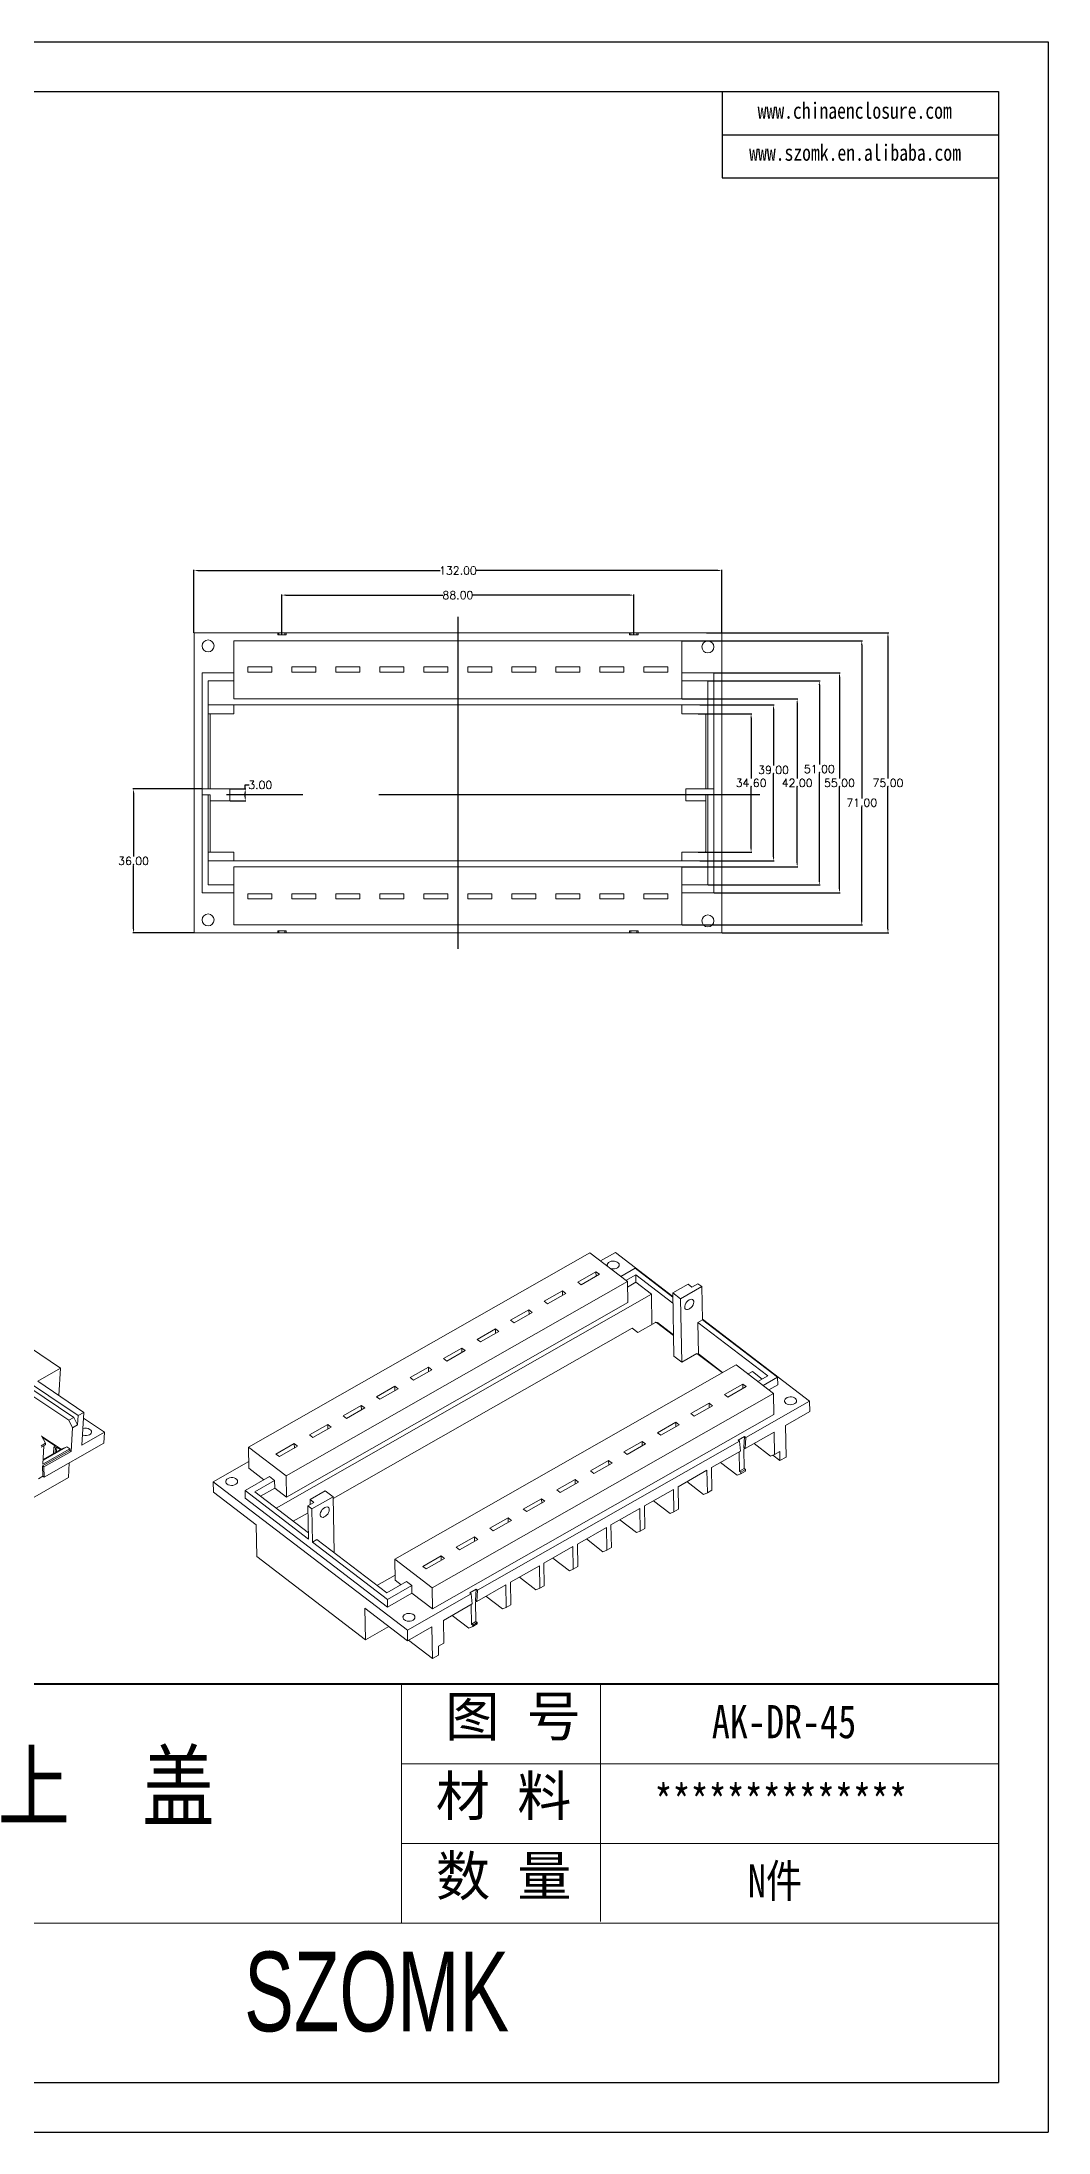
# Model space of a CAD drawing. Header units: inches. Extents: x 2858 to 4955, y 1126 to 1648.
# Drawn here: x 3345 to 3597, y 1126 to 1648 of the extents above; entities that cross this region are included whole.
import ezdxf

# ---------------------------------------------------------------- set-up
doc = ezdxf.new("R2010")
doc.units = ezdxf.units.IN
doc.header["$LTSCALE"] = 15
doc.linetypes.add('PHANTOM', pattern=[12.7, 6.35, -1.27, 1.27, -1.27, 1.27, -1.27])
doc.layers.add('文字', color=81, linetype='Continuous')
doc.layers.add('粗实线', color=7, linetype='Continuous', lineweight=30)
doc.layers.add('细实线', color=3, linetype='Continuous', lineweight=9)
doc.styles.get("Standard").update_dxf_attribs({"font": 'txt', "bigfont": 'gbcbig.shx'})
doc.styles.add('宋体', font='', dxfattribs={"width": 0.8, "height": 3.5})
doc.styles.add('长仿宋', font='', dxfattribs={"width": 0.7, "height": 4})
doc.styles.get('宋体').set_extended_font_data('SimSun')
doc.styles.get('长仿宋').set_extended_font_data('SimSun')
doc.dimstyles.new('2.5', dxfattribs={"dimtxt": 2, "dimasz": 1, "dimexe": 0.18, "dimexo": 0.0625, "dimgap": 0.09, "dimtad": 0, "dimtih": 1, "dimtoh": 1, "dimzin": 0, "dimdsep": 46, "dimtxsty": 'Standard', "dimcen": 1, "dimadec": 0, "dimazin": 2, "dimtfac": 1, "dimtofl": 0, "dimtmove": 0, "dimatfit": 3, "dimfxl": 1, "dimtolj": 1, "dimtzin": 0, "dimarcsym": 0})

# ---------------------------------------------------------------- blocks, each defined once
blk = doc.blocks.new('*D422')
at = {"color": 0, "lineweight": -2}
for p, q in [((3383.33, 1500.49), (3383.33, 1516.21)), ((3384.33, 1516.03), (3444.91, 1516.03)), ((3514.33, 1516.03), (3453.76, 1516.03)), ((3515.33, 1500.49), (3515.33, 1516.21))]:
    blk.add_line(p, q, dxfattribs=at)
at = {"color": 0}
for points in [[(3384.33, 1516.2), (3384.33, 1515.87), (3383.33, 1516.03)], [(3514.33, 1516.2), (3514.33, 1515.87), (3515.33, 1516.03)]]:
    blk.add_solid(points, dxfattribs=at)
at = {"layer": 'Defpoints', "color": 0}
for p in [(3515.33, 1516.03), (3383.33, 1500.43), (3515.33, 1500.43)]:
    blk.add_point(p, dxfattribs=at)
at = {"color": 0, "insert": (3449.33, 1516.03), "char_height": 2, "attachment_point": 5}
blk.add_mtext('\\A1;132.00', dxfattribs=at)
blk = doc.blocks.new('*D423')
at = {"color": 0, "lineweight": -2}
for p, q in [((3405.33, 1499.99), (3405.33, 1510.07)), ((3406.33, 1509.89), (3445.58, 1509.89)), ((3492.33, 1509.89), (3453.09, 1509.89)), ((3493.33, 1499.99), (3493.33, 1510.07))]:
    blk.add_line(p, q, dxfattribs=at)
at = {"color": 0}
for points in [[(3406.33, 1510.05), (3406.33, 1509.72), (3405.33, 1509.89)], [(3492.33, 1510.05), (3492.33, 1509.72), (3493.33, 1509.89)]]:
    blk.add_solid(points, dxfattribs=at)
at = {"layer": 'Defpoints', "color": 0}
for p in [(3405.33, 1509.89), (3405.33, 1499.93), (3493.33, 1499.93)]:
    blk.add_point(p, dxfattribs=at)
at = {"color": 0, "insert": (3449.33, 1509.89), "char_height": 2, "attachment_point": 5}
blk.add_mtext('\\A1;88.00', dxfattribs=at)
blk = doc.blocks.new('*D433')
at = {"color": 0, "lineweight": -2}
for p, q in [((3511.46, 1500.43), (3557.05, 1500.43)), ((3556.87, 1499.43), (3556.87, 1464.02)), ((3556.87, 1426.43), (3556.87, 1461.84)), ((3515.39, 1425.43), (3557.05, 1425.43))]:
    blk.add_line(p, q, dxfattribs=at)
at = {"color": 0}
for points in [[(3556.7, 1499.43), (3557.03, 1499.43), (3556.87, 1500.43)], [(3556.7, 1426.43), (3557.03, 1426.43), (3556.87, 1425.43)]]:
    blk.add_solid(points, dxfattribs=at)
at = {"layer": 'Defpoints', "color": 0}
for p in [(3511.39, 1500.43), (3556.87, 1500.43), (3515.33, 1425.43)]:
    blk.add_point(p, dxfattribs=at)
at = {"color": 0, "insert": (3556.87, 1462.93), "char_height": 2, "attachment_point": 5}
blk.add_mtext('\\A1;75.00', dxfattribs=at)
blk = doc.blocks.new('*D434')
at = {"color": 0, "lineweight": -2}
for p, q in [((3509.4, 1480.23), (3522.82, 1480.23)), ((3522.64, 1479.23), (3522.64, 1464.02)), ((3522.64, 1446.63), (3522.64, 1461.84)), ((3509.4, 1445.63), (3522.82, 1445.63))]:
    blk.add_line(p, q, dxfattribs=at)
at = {"color": 0}
for points in [[(3522.47, 1479.23), (3522.8, 1479.23), (3522.64, 1480.23)], [(3522.47, 1446.63), (3522.8, 1446.63), (3522.64, 1445.63)]]:
    blk.add_solid(points, dxfattribs=at)
at = {"layer": 'Defpoints', "color": 0}
for p in [(3509.34, 1480.23), (3509.34, 1445.63), (3522.64, 1445.63)]:
    blk.add_point(p, dxfattribs=at)
at = {"color": 0, "insert": (3522.64, 1462.93), "char_height": 2, "attachment_point": 5}
blk.add_mtext('\\A1;34.60', dxfattribs=at)
blk = doc.blocks.new('*D435')
at = {"color": 0, "lineweight": -2}
for p, q in [((3509.8, 1482.43), (3528.44, 1482.43)), ((3528.26, 1481.43), (3528.26, 1467.27)), ((3528.26, 1444.43), (3528.26, 1465.09)), ((3509.8, 1443.43), (3528.44, 1443.43))]:
    blk.add_line(p, q, dxfattribs=at)
at = {"color": 0}
for points in [[(3528.1, 1481.43), (3528.43, 1481.43), (3528.26, 1482.43)], [(3528.1, 1444.43), (3528.43, 1444.43), (3528.26, 1443.43)]]:
    blk.add_solid(points, dxfattribs=at)
at = {"layer": 'Defpoints', "color": 0}
for p in [(3509.74, 1482.43), (3528.26, 1482.43), (3509.74, 1443.43)]:
    blk.add_point(p, dxfattribs=at)
at = {"color": 0, "insert": (3528.26, 1466.18), "char_height": 2, "attachment_point": 5}
blk.add_mtext('\\A1;39.00', dxfattribs=at)
blk = doc.blocks.new('*D436')
at = {"color": 0, "lineweight": -2}
for p, q in [((3505.39, 1483.93), (3534.34, 1483.93)), ((3534.16, 1482.93), (3534.16, 1464.02)), ((3534.16, 1442.93), (3534.16, 1461.84)), ((3505.39, 1441.93), (3534.34, 1441.93))]:
    blk.add_line(p, q, dxfattribs=at)
at = {"color": 0}
for points in [[(3534, 1482.93), (3534.33, 1482.93), (3534.16, 1483.93)], [(3534, 1442.93), (3534.33, 1442.93), (3534.16, 1441.93)]]:
    blk.add_solid(points, dxfattribs=at)
at = {"layer": 'Defpoints', "color": 0}
for p in [(3505.33, 1483.93), (3534.16, 1483.93), (3505.33, 1441.93)]:
    blk.add_point(p, dxfattribs=at)
at = {"color": 0, "insert": (3534.16, 1462.93), "char_height": 2, "attachment_point": 5}
blk.add_mtext('\\A1;42.00', dxfattribs=at)
blk = doc.blocks.new('*D437')
at = {"color": 0, "lineweight": -2}
for p, q in [((3511.89, 1488.43), (3539.89, 1488.43)), ((3539.71, 1487.43), (3539.71, 1467.51)), ((3539.71, 1438.43), (3539.71, 1465.33)), ((3511.89, 1437.43), (3539.89, 1437.43))]:
    blk.add_line(p, q, dxfattribs=at)
at = {"color": 0}
for points in [[(3539.54, 1487.43), (3539.87, 1487.43), (3539.71, 1488.43)], [(3539.54, 1438.43), (3539.87, 1438.43), (3539.71, 1437.43)]]:
    blk.add_solid(points, dxfattribs=at)
at = {"layer": 'Defpoints', "color": 0}
for p in [(3511.83, 1488.43), (3539.71, 1488.43), (3511.83, 1437.43)]:
    blk.add_point(p, dxfattribs=at)
at = {"color": 0, "insert": (3539.71, 1466.42), "char_height": 2, "attachment_point": 5}
blk.add_mtext('\\A1;51.00', dxfattribs=at)
blk = doc.blocks.new('*D438')
at = {"color": 0, "lineweight": -2}
for p, q in [((3513.39, 1490.43), (3544.92, 1490.43)), ((3544.74, 1489.43), (3544.74, 1464.02)), ((3544.74, 1436.43), (3544.74, 1461.84)), ((3513.39, 1435.43), (3544.92, 1435.43))]:
    blk.add_line(p, q, dxfattribs=at)
at = {"color": 0}
for points in [[(3544.58, 1489.43), (3544.91, 1489.43), (3544.74, 1490.43)], [(3544.58, 1436.43), (3544.91, 1436.43), (3544.74, 1435.43)]]:
    blk.add_solid(points, dxfattribs=at)
at = {"layer": 'Defpoints', "color": 0}
for p in [(3513.33, 1490.43), (3544.74, 1490.43), (3513.33, 1435.43)]:
    blk.add_point(p, dxfattribs=at)
at = {"color": 0, "insert": (3544.74, 1462.93), "char_height": 2, "attachment_point": 5}
blk.add_mtext('\\A1;55.00', dxfattribs=at)
blk = doc.blocks.new('*D439')
at = {"color": 0, "lineweight": -2}
for p, q in [((3505.39, 1498.43), (3550.49, 1498.43)), ((3550.31, 1497.43), (3550.31, 1459.09)), ((3550.31, 1428.43), (3550.31, 1456.91)), ((3505.39, 1427.43), (3550.49, 1427.43))]:
    blk.add_line(p, q, dxfattribs=at)
at = {"color": 0}
for points in [[(3550.14, 1497.43), (3550.48, 1497.43), (3550.31, 1498.43)], [(3550.14, 1428.43), (3550.48, 1428.43), (3550.31, 1427.43)]]:
    blk.add_solid(points, dxfattribs=at)
at = {"layer": 'Defpoints', "color": 0}
for p in [(3505.33, 1498.43), (3550.31, 1498.43), (3505.33, 1427.43)]:
    blk.add_point(p, dxfattribs=at)
at = {"color": 0, "insert": (3550.31, 1458), "char_height": 2, "attachment_point": 5}
blk.add_mtext('\\A1;71.00', dxfattribs=at)
blk = doc.blocks.new('*D440')
at = {"color": 0, "lineweight": -2}
for p, q in [((3385.27, 1461.43), (3368.03, 1461.43)), ((3368.21, 1460.43), (3368.21, 1444.52)), ((3368.21, 1426.43), (3368.21, 1442.34)), ((3383.27, 1425.43), (3368.03, 1425.43))]:
    blk.add_line(p, q, dxfattribs=at)
at = {"color": 0}
for points in [[(3368.05, 1460.43), (3368.38, 1460.43), (3368.21, 1461.43)], [(3368.05, 1426.43), (3368.38, 1426.43), (3368.21, 1425.43)]]:
    blk.add_solid(points, dxfattribs=at)
at = {"layer": 'Defpoints', "color": 0}
for p in [(3368.21, 1461.43), (3385.33, 1461.43), (3383.33, 1425.43)]:
    blk.add_point(p, dxfattribs=at)
at = {"color": 0, "insert": (3368.21, 1443.43), "char_height": 2, "attachment_point": 5}
blk.add_mtext('\\A1;36.00', dxfattribs=at)
blk = doc.blocks.new('*D441')
at = {"color": 0, "lineweight": -2}
for p, q in [((3392.39, 1461.43), (3396.32, 1461.43)), ((3392.39, 1458.43), (3396.32, 1458.43)), ((3396.14, 1461.43), (3396.14, 1462.43)), ((3396.14, 1462.43), (3397.14, 1462.43)), ((3396.14, 1459.43), (3396.14, 1460.43))]:
    blk.add_line(p, q, dxfattribs=at)
at = {"color": 0}
for points in [[(3395.98, 1460.43), (3396.31, 1460.43), (3396.14, 1461.43)], [(3395.98, 1459.43), (3396.31, 1459.43), (3396.14, 1458.43)]]:
    blk.add_solid(points, dxfattribs=at)
at = {"layer": 'Defpoints', "color": 0}
for p in [(3392.33, 1461.43), (3392.33, 1458.43), (3396.14, 1461.43)]:
    blk.add_point(p, dxfattribs=at)
at = {"color": 0, "insert": (3399.9, 1462.43), "char_height": 2, "attachment_point": 5}
blk.add_mtext('\\A1;3.00', dxfattribs=at)

msp = doc.modelspace()

# ---------------------------------------------------------------- linework, layer by layer
for p, q in [((2857.91, 1648.204), (3596.941, 1648.204)), ((3596.941, 1648.204), (3596.941, 1125.657)), ((2877.033, 1635.762), (3584.499, 1635.762)), ((3515.379, 1635.762), (3515.379, 1614.162)), ((3584.499, 1635.762), (3584.499, 1138.098)), ((3515.379, 1624.962), (3584.499, 1624.962)), ((3515.379, 1614.162), (3584.499, 1614.162)), ((2877.033, 1138.098), (3584.499, 1138.098)), ((2857.91, 1125.657), (3596.941, 1125.657))]:
    msp.add_line(p, q)
at = {"color": 7, "linetype": 'Continuous', "lineweight": 15}
for p, q in [((3383.332, 1425.43), (3383.332, 1500.43)), ((3383.332, 1500.43), (3404.276, 1500.43)), ((3404.276, 1499.93), (3404.276, 1500.43)), ((3404.276, 1500.43), (3404.582, 1500.43)), ((3406.388, 1499.93), (3404.276, 1499.93)), ((3404.582, 1499.93), (3404.582, 1500.43)), ((3404.582, 1500.43), (3406.082, 1500.43)), ((3406.082, 1500.43), (3406.082, 1499.93)), ((3406.082, 1500.43), (3406.388, 1500.43)), ((3406.388, 1499.93), (3406.388, 1500.43)), ((3406.388, 1500.43), (3492.276, 1500.43)), ((3492.276, 1499.93), (3492.276, 1500.43)), ((3492.582, 1500.43), (3492.276, 1500.43)), ((3492.276, 1499.93), (3494.388, 1499.93)), ((3492.582, 1499.93), (3492.582, 1500.43)), ((3494.082, 1500.43), (3492.582, 1500.43)), ((3494.388, 1500.43), (3494.082, 1500.43)), ((3494.082, 1500.43), (3494.082, 1499.93)), ((3494.388, 1499.93), (3494.388, 1500.43)), ((3494.388, 1500.43), (3515.332, 1500.43)), ((3515.332, 1500.43), (3515.332, 1425.43)), ((3505.332, 1498.43), (3393.332, 1498.43)), ((3393.332, 1498.43), (3393.332, 1483.93)), ((3505.332, 1483.93), (3505.332, 1498.43)), ((3385.332, 1490.43), (3393.332, 1490.43)), ((3385.332, 1461.43), (3385.332, 1490.43)), ((3396.832, 1491.93), (3402.832, 1491.93)), ((3396.832, 1490.63), (3396.832, 1491.93)), ((3402.832, 1490.63), (3396.832, 1490.63)), ((3402.832, 1491.93), (3402.832, 1490.63)), ((3407.832, 1491.93), (3413.832, 1491.93)), ((3407.832, 1490.63), (3407.832, 1491.93)), ((3413.832, 1490.63), (3407.832, 1490.63)), ((3413.832, 1491.93), (3413.832, 1490.63)), ((3418.832, 1491.93), (3424.832, 1491.93)), ((3418.832, 1490.63), (3418.832, 1491.93)), ((3424.832, 1490.63), (3418.832, 1490.63)), ((3424.832, 1491.93), (3424.832, 1490.63)), ((3429.832, 1491.93), (3435.832, 1491.93)), ((3429.832, 1490.63), (3429.832, 1491.93)), ((3435.832, 1490.63), (3429.832, 1490.63)), ((3435.832, 1491.93), (3435.832, 1490.63)), ((3440.832, 1491.93), (3446.832, 1491.93)), ((3440.832, 1490.63), (3440.832, 1491.93)), ((3446.832, 1490.63), (3440.832, 1490.63)), ((3446.832, 1491.93), (3446.832, 1490.63)), ((3451.832, 1491.93), (3457.832, 1491.93)), ((3451.832, 1490.63), (3451.832, 1491.93)), ((3457.832, 1490.63), (3451.832, 1490.63)), ((3457.832, 1491.93), (3457.832, 1490.63)), ((3462.832, 1491.93), (3468.832, 1491.93)), ((3462.832, 1490.63), (3462.832, 1491.93)), ((3468.832, 1490.63), (3462.832, 1490.63)), ((3468.832, 1491.93), (3468.832, 1490.63)), ((3473.832, 1491.93), (3479.832, 1491.93)), ((3473.832, 1490.63), (3473.832, 1491.93)), ((3479.832, 1490.63), (3473.832, 1490.63)), ((3479.832, 1491.93), (3479.832, 1490.63)), ((3484.832, 1491.93), (3490.832, 1491.93)), ((3484.832, 1490.63), (3484.832, 1491.93)), ((3490.832, 1490.63), (3484.832, 1490.63)), ((3490.832, 1491.93), (3490.832, 1490.63)), ((3495.832, 1491.93), (3501.832, 1491.93)), ((3495.832, 1490.63), (3495.832, 1491.93)), ((3501.832, 1490.63), (3495.832, 1490.63)), ((3501.832, 1491.93), (3501.832, 1490.63)), ((3513.332, 1490.43), (3505.332, 1490.43)), ((3513.332, 1461.43), (3513.332, 1490.43)), ((3393.332, 1488.43), (3386.832, 1488.43)), ((3386.832, 1488.43), (3386.832, 1461.43)), ((3505.332, 1488.43), (3511.832, 1488.43)), ((3511.832, 1488.43), (3511.832, 1461.43)), ((3511.832, 1482.43), (3386.832, 1482.43)), ((3387.532, 1480.23), (3386.832, 1480.23)), ((3387.332, 1461.43), (3387.332, 1480.03)), ((3393.332, 1480.23), (3387.532, 1480.23)), ((3393.332, 1483.93), (3505.332, 1483.93)), ((3393.332, 1482.43), (3393.332, 1480.23)), ((3505.332, 1482.43), (3505.332, 1480.23)), ((3505.332, 1480.23), (3511.132, 1480.23)), ((3511.132, 1480.23), (3511.832, 1480.23)), ((3511.332, 1461.43), (3511.332, 1480.03)), ((3385.332, 1461.43), (3385.332, 1459.93)), ((3392.332, 1461.43), (3385.332, 1461.43)), ((3385.332, 1459.93), (3387.332, 1459.93)), ((3385.332, 1435.43), (3385.332, 1459.93)), ((3386.832, 1459.93), (3386.832, 1437.43)), ((3387.332, 1459.93), (3387.332, 1458.43)), ((3387.332, 1458.43), (3392.332, 1458.43)), ((3387.332, 1445.83), (3387.332, 1458.43)), ((3392.332, 1458.43), (3392.332, 1461.43)), ((3506.332, 1461.43), (3513.332, 1461.43)), ((3506.332, 1458.43), (3506.332, 1461.43)), ((3511.332, 1458.43), (3506.332, 1458.43)), ((3511.332, 1459.93), (3511.332, 1458.43)), ((3513.332, 1459.93), (3511.332, 1459.93)), ((3511.332, 1445.83), (3511.332, 1458.43)), ((3511.832, 1459.93), (3511.832, 1437.43)), ((3513.332, 1461.43), (3513.332, 1459.93)), ((3513.332, 1435.43), (3513.332, 1459.93)), ((3386.832, 1445.63), (3387.532, 1445.63)), ((3386.832, 1443.43), (3511.832, 1443.43)), ((3393.332, 1445.63), (3387.532, 1445.63)), ((3393.332, 1443.43), (3393.332, 1445.63)), ((3505.332, 1445.63), (3511.132, 1445.63)), ((3505.332, 1443.43), (3505.332, 1445.63)), ((3511.832, 1445.63), (3511.132, 1445.63)), ((3386.832, 1437.43), (3393.332, 1437.43)), ((3393.332, 1441.93), (3505.332, 1441.93)), ((3393.332, 1427.43), (3393.332, 1441.93)), ((3505.332, 1441.93), (3505.332, 1427.43)), ((3511.832, 1437.43), (3505.332, 1437.43)), ((3393.332, 1435.43), (3385.332, 1435.43)), ((3402.832, 1435.23), (3396.832, 1435.23)), ((3396.832, 1435.23), (3396.832, 1433.93)), ((3396.832, 1433.93), (3402.832, 1433.93)), ((3402.832, 1433.93), (3402.832, 1435.23)), ((3413.832, 1435.23), (3407.832, 1435.23)), ((3407.832, 1435.23), (3407.832, 1433.93)), ((3407.832, 1433.93), (3413.832, 1433.93)), ((3413.832, 1433.93), (3413.832, 1435.23)), ((3424.832, 1435.23), (3418.832, 1435.23)), ((3418.832, 1435.23), (3418.832, 1433.93)), ((3418.832, 1433.93), (3424.832, 1433.93)), ((3424.832, 1433.93), (3424.832, 1435.23)), ((3435.832, 1435.23), (3429.832, 1435.23)), ((3429.832, 1435.23), (3429.832, 1433.93)), ((3429.832, 1433.93), (3435.832, 1433.93)), ((3435.832, 1433.93), (3435.832, 1435.23)), ((3446.832, 1435.23), (3440.832, 1435.23)), ((3440.832, 1435.23), (3440.832, 1433.93)), ((3440.832, 1433.93), (3446.832, 1433.93)), ((3446.832, 1433.93), (3446.832, 1435.23)), ((3457.832, 1435.23), (3451.832, 1435.23)), ((3451.832, 1435.23), (3451.832, 1433.93)), ((3451.832, 1433.93), (3457.832, 1433.93)), ((3457.832, 1433.93), (3457.832, 1435.23)), ((3468.832, 1435.23), (3462.832, 1435.23)), ((3462.832, 1435.23), (3462.832, 1433.93)), ((3462.832, 1433.93), (3468.832, 1433.93)), ((3468.832, 1433.93), (3468.832, 1435.23)), ((3479.832, 1435.23), (3473.832, 1435.23)), ((3473.832, 1435.23), (3473.832, 1433.93)), ((3473.832, 1433.93), (3479.832, 1433.93)), ((3479.832, 1433.93), (3479.832, 1435.23)), ((3490.832, 1435.23), (3484.832, 1435.23)), ((3484.832, 1435.23), (3484.832, 1433.93)), ((3484.832, 1433.93), (3490.832, 1433.93)), ((3490.832, 1433.93), (3490.832, 1435.23)), ((3501.832, 1435.23), (3495.832, 1435.23)), ((3495.832, 1435.23), (3495.832, 1433.93)), ((3495.832, 1433.93), (3501.832, 1433.93)), ((3501.832, 1433.93), (3501.832, 1435.23)), ((3505.332, 1435.43), (3513.332, 1435.43)), ((3505.332, 1427.43), (3393.332, 1427.43)), ((3404.276, 1425.43), (3383.332, 1425.43)), ((3406.388, 1425.93), (3404.276, 1425.93)), ((3404.276, 1425.93), (3404.276, 1425.43)), ((3404.582, 1425.43), (3404.276, 1425.43)), ((3404.582, 1425.93), (3404.582, 1425.43)), ((3406.082, 1425.43), (3404.582, 1425.43)), ((3406.082, 1425.43), (3406.082, 1425.93)), ((3406.388, 1425.43), (3406.082, 1425.43)), ((3406.388, 1425.93), (3406.388, 1425.43)), ((3492.276, 1425.43), (3406.388, 1425.43)), ((3492.276, 1425.93), (3494.388, 1425.93)), ((3492.276, 1425.93), (3492.276, 1425.43)), ((3492.276, 1425.43), (3492.582, 1425.43)), ((3492.582, 1425.93), (3492.582, 1425.43)), ((3492.582, 1425.43), (3494.082, 1425.43)), ((3494.082, 1425.43), (3494.082, 1425.93)), ((3494.082, 1425.43), (3494.388, 1425.43)), ((3494.388, 1425.93), (3494.388, 1425.43)), ((3515.332, 1425.43), (3494.388, 1425.43)), ((3396.957, 1296.888), (3482.317, 1345.502)), ((3482.317, 1345.502), (3491.703, 1338.318)), ((3485.008, 1343.442), (3488.739, 1345.567)), ((3488.739, 1345.567), (3503.073, 1334.595)), ((3491.703, 1338.318), (3406.342, 1289.704)), ((3483.857, 1340.763), (3479.284, 1338.158)), ((3479.284, 1338.158), (3480.126, 1337.514)), ((3480.126, 1337.514), (3484.699, 1340.119)), ((3484.699, 1340.119), (3483.857, 1340.763)), ((3483.857, 1340.763), (3483.877, 1339.651)), ((3490.058, 1339.578), (3493.653, 1341.625)), ((3493.805, 1339.983), (3491.352, 1338.587)), ((3491.703, 1338.318), (3491.797, 1333.052)), ((3493.838, 1338.102), (3491.728, 1336.901)), ((3493.653, 1341.625), (3503.076, 1334.413)), ((3503.104, 1332.866), (3493.805, 1339.983)), ((3493.805, 1339.983), (3493.838, 1338.102)), ((3497.722, 1335.13), (3493.838, 1338.102)), ((3509.363, 1337.764), (3507.839, 1336.896)), ((3510.334, 1337.021), (3509.363, 1337.764)), ((3349.964, 1316.614), (3320.598, 1336.373)), ((3497.722, 1335.13), (3403.843, 1281.664)), ((3491.797, 1333.052), (3406.437, 1284.437)), ((3475.473, 1335.988), (3470.901, 1333.384)), ((3470.901, 1333.384), (3471.742, 1332.74)), ((3471.742, 1332.74), (3476.315, 1335.344)), ((3476.315, 1335.344), (3475.473, 1335.988)), ((3475.473, 1335.988), (3475.493, 1334.876)), ((3497.857, 1327.605), (3497.722, 1335.13)), ((3506.868, 1337.639), (3503.057, 1335.469)), ((3503.057, 1335.469), (3503.34, 1319.668)), ((3503.057, 1335.469), (3504.999, 1333.982)), ((3504.999, 1333.982), (3510.334, 1337.021)), ((3504.999, 1333.982), (3505.282, 1318.181)), ((3507.839, 1336.896), (3506.868, 1337.639)), ((3510.334, 1337.021), (3510.482, 1328.744)), ((3467.09, 1331.213), (3462.517, 1328.609)), ((3462.517, 1328.609), (3463.358, 1327.965)), ((3463.358, 1327.965), (3467.931, 1330.569)), ((3467.931, 1330.569), (3467.09, 1331.213)), ((3467.09, 1331.213), (3467.11, 1330.102)), ((3494.293, 1325.575), (3498.713, 1328.093)), ((3498.995, 1328.081), (3503.248, 1324.826)), ((3499.254, 1328.02), (3499.151, 1327.962)), ((3503.245, 1324.965), (3499.254, 1328.02)), ((3510.482, 1328.744), (3509.339, 1328.093)), ((3526.815, 1314.716), (3509.339, 1328.093)), ((3509.339, 1328.093), (3509.48, 1320.193)), ((3510.479, 1328.926), (3537.283, 1308.409)), ((3510.482, 1328.744), (3529.253, 1314.376)), ((3492.869, 1326.665), (3418.122, 1284.095)), ((3458.706, 1326.439), (3454.133, 1323.834)), ((3454.133, 1323.834), (3454.975, 1323.19)), ((3454.975, 1323.19), (3459.548, 1325.795)), ((3459.548, 1325.795), (3458.706, 1326.439)), ((3458.706, 1326.439), (3458.726, 1325.327)), ((3492.869, 1326.665), (3494.293, 1325.575)), ((3518.888, 1317.51), (3433.527, 1268.895)), ((3441.939, 1316.89), (3437.366, 1314.285)), ((3442.78, 1316.245), (3441.939, 1316.89)), ((3441.939, 1316.89), (3441.959, 1315.778)), ((3450.323, 1321.664), (3445.75, 1319.06)), ((3445.75, 1319.06), (3446.591, 1318.416)), ((3446.591, 1318.416), (3451.164, 1321.02)), ((3451.164, 1321.02), (3450.323, 1321.664)), ((3450.323, 1321.664), (3450.343, 1320.552)), ((3505.282, 1318.181), (3503.34, 1319.668)), ((3509.093, 1320.352), (3505.282, 1318.181)), ((3509.093, 1320.352), (3515.4, 1315.524)), ((3509.377, 1320.134), (3509.48, 1320.193)), ((3515.503, 1315.582), (3509.48, 1320.193)), ((3528.273, 1310.326), (3518.888, 1317.51)), ((3339.686, 1314.67), (3354.37, 1304.79)), ((3342.017, 1311.876), (3353.246, 1304.321)), ((3349.964, 1316.614), (3344.259, 1313.365)), ((3344.259, 1313.365), (3355.796, 1305.603)), ((3349.529, 1309.819), (3349.964, 1316.614)), ((3433.555, 1312.115), (3428.983, 1309.511)), ((3434.397, 1311.471), (3433.555, 1312.115)), ((3433.555, 1312.115), (3433.575, 1311.003)), ((3437.366, 1314.285), (3438.208, 1313.641)), ((3438.208, 1313.641), (3442.78, 1316.245)), ((3515.984, 1310.067), (3520.557, 1312.671)), ((3521.398, 1312.027), (3516.826, 1309.423)), ((3520.557, 1312.671), (3521.398, 1312.027)), ((3520.557, 1312.671), (3520.577, 1311.559)), ((3521.903, 1315.202), (3522.965, 1315.808)), ((3525.425, 1313.925), (3522.965, 1315.808)), ((3524.363, 1313.319), (3526.815, 1314.716)), ((3529.253, 1314.376), (3525.657, 1312.329)), ((3529.287, 1312.495), (3527.081, 1311.239)), ((3529.253, 1314.376), (3529.287, 1312.495)), ((3341.551, 1310.639), (3351.998, 1303.61)), ((3425.172, 1307.34), (3420.599, 1304.736)), ((3421.44, 1304.092), (3426.013, 1306.696)), ((3426.013, 1306.696), (3425.172, 1307.34)), ((3425.172, 1307.34), (3425.192, 1306.228)), ((3428.983, 1309.511), (3429.824, 1308.866)), ((3429.824, 1308.866), (3434.397, 1311.471)), ((3442.913, 1261.712), (3528.273, 1310.326)), ((3507.601, 1305.292), (3512.173, 1307.897)), ((3513.015, 1307.253), (3508.442, 1304.648)), ((3512.173, 1307.897), (3513.015, 1307.253)), ((3512.173, 1307.897), (3512.193, 1306.785)), ((3516.826, 1309.423), (3515.984, 1310.067)), ((3537.283, 1308.409), (3521.321, 1299.318)), ((3528.273, 1310.326), (3528.367, 1305.059)), ((3537.331, 1305.776), (3537.283, 1308.409)), ((3351.998, 1303.61), (3353.246, 1304.321)), ((3352.971, 1301.729), (3351.998, 1303.61)), ((3352.595, 1295.854), (3352.971, 1301.729)), ((3354.219, 1302.44), (3352.971, 1301.729)), ((3353.246, 1304.321), (3354.219, 1302.44)), ((3354.219, 1302.44), (3354.37, 1304.79)), ((3354.37, 1304.79), (3355.796, 1305.603)), ((3355.269, 1297.377), (3355.796, 1305.603)), ((3360.975, 1300.626), (3355.704, 1304.172)), ((3416.788, 1302.566), (3412.215, 1299.961)), ((3413.057, 1299.317), (3417.63, 1301.921)), ((3417.63, 1301.921), (3416.788, 1302.566)), ((3416.788, 1302.566), (3416.808, 1301.454)), ((3420.599, 1304.736), (3421.44, 1304.092)), ((3443.007, 1256.445), (3528.367, 1305.059)), ((3499.217, 1300.518), (3503.79, 1303.122)), ((3504.631, 1302.478), (3500.058, 1299.874)), ((3503.79, 1303.122), (3504.631, 1302.478)), ((3503.79, 1303.122), (3503.81, 1302.01)), ((3508.442, 1304.648), (3507.601, 1305.292)), ((3531.233, 1302.303), (3537.331, 1305.776)), ((3531.233, 1302.303), (3531.375, 1294.403)), ((3345.101, 1296.87), (3346.171, 1297.479)), ((3346.196, 1297.871), (3345.126, 1297.262)), ((3345.223, 1299.752), (3346.196, 1297.871)), ((3350.076, 1296.372), (3345.314, 1299.576)), ((3348.674, 1297.138), (3345.454, 1299.304)), ((3352.245, 1296.089), (3345.47, 1292.231)), ((3345.495, 1292.623), (3345.793, 1297.264)), ((3345.495, 1292.623), (3352.27, 1296.481)), ((3351.529, 1296.979), (3345.557, 1293.578)), ((3345.571, 1293.807), (3349.933, 1296.291)), ((3345.863, 1289.378), (3360.799, 1297.884)), ((3346.171, 1297.479), (3346.196, 1297.871)), ((3348.318, 1296.935), (3348.214, 1295.312)), ((3348.674, 1297.138), (3348.318, 1296.935)), ((3348.318, 1296.935), (3348.667, 1296.7)), ((3348.667, 1296.7), (3348.592, 1295.528)), ((3348.667, 1296.7), (3349.024, 1296.903)), ((3349.024, 1296.903), (3348.949, 1295.731)), ((3349.933, 1296.291), (3349.024, 1296.903)), ((3350.076, 1296.372), (3349.933, 1296.291)), ((3351.529, 1296.979), (3350.076, 1296.372)), ((3351.529, 1296.979), (3352.27, 1296.481)), ((3352.245, 1296.089), (3352.27, 1296.481)), ((3352.595, 1295.854), (3352.245, 1296.089)), ((3355.269, 1297.377), (3360.975, 1300.626)), ((3360.975, 1300.626), (3360.799, 1297.884)), ((3406.342, 1289.704), (3396.957, 1296.888)), ((3396.957, 1296.888), (3397.051, 1291.621)), ((3408.405, 1297.791), (3403.832, 1295.187)), ((3404.673, 1294.542), (3409.246, 1297.147)), ((3409.246, 1297.147), (3408.405, 1297.791)), ((3408.405, 1297.791), (3408.425, 1296.679)), ((3412.215, 1299.961), (3413.057, 1299.317)), ((3519.711, 1298.401), (3454.252, 1261.121)), ((3490.833, 1295.743), (3495.406, 1298.347)), ((3496.248, 1297.703), (3491.675, 1295.099)), ((3495.406, 1298.347), (3496.248, 1297.703)), ((3495.406, 1298.347), (3495.426, 1297.235)), ((3500.058, 1299.874), (3499.217, 1300.518)), ((3519.388, 1298.649), (3520.998, 1299.566)), ((3519.388, 1298.649), (3519.711, 1298.401)), ((3519.992, 1295.901), (3519.711, 1298.401)), ((3520.998, 1299.566), (3520.811, 1296.799)), ((3520.811, 1296.799), (3521.135, 1296.552)), ((3520.818, 1296.423), (3521.096, 1296.582)), ((3520.818, 1296.423), (3520.906, 1291.533)), ((3520.998, 1299.566), (3521.321, 1299.318)), ((3521.135, 1296.552), (3528.375, 1300.675)), ((3521.321, 1299.318), (3521.135, 1296.552)), ((3523.372, 1297.826), (3527.526, 1294.647)), ((3528.375, 1300.675), (3528.476, 1295.032)), ((3345.513, 1289.613), (3345.47, 1292.231)), ((3345.47, 1292.231), (3345.82, 1291.996)), ((3345.82, 1291.996), (3352.595, 1295.854)), ((3345.82, 1291.996), (3345.863, 1289.378)), ((3351.918, 1289.28), (3352.154, 1292.961)), ((3388.135, 1288.271), (3397.021, 1293.331)), ((3400.806, 1288.747), (3397.051, 1291.621)), ((3403.832, 1295.187), (3404.673, 1294.542)), ((3482.45, 1290.968), (3487.023, 1293.573)), ((3483.291, 1290.324), (3482.45, 1290.968)), ((3487.864, 1292.929), (3483.291, 1290.324)), ((3487.023, 1293.573), (3487.864, 1292.929)), ((3487.023, 1293.573), (3487.042, 1292.461)), ((3491.675, 1295.099), (3490.833, 1295.743)), ((3504.368, 1287.002), (3511.608, 1291.126)), ((3511.608, 1291.126), (3511.709, 1285.483)), ((3512.751, 1291.777), (3519.992, 1295.901)), ((3512.751, 1291.777), (3512.852, 1286.134)), ((3514.989, 1293.051), (3519.142, 1289.872)), ((3519.762, 1290.881), (3519.676, 1295.721)), ((3520.906, 1291.533), (3519.762, 1290.881)), ((3519.762, 1290.881), (3520.086, 1290.634)), ((3521.229, 1291.285), (3520.086, 1290.634)), ((3520.093, 1290.258), (3521.236, 1290.909)), ((3520.906, 1291.533), (3521.229, 1291.285)), ((3521.229, 1291.285), (3521.236, 1290.909)), ((3527.526, 1294.647), (3528.476, 1295.032)), ((3529.851, 1293.535), (3528.096, 1294.878)), ((3528.476, 1295.032), (3529.81, 1295.792)), ((3529.81, 1295.792), (3529.851, 1293.535)), ((3531.375, 1294.403), (3529.851, 1293.535)), ((3272.044, 1243.793), (3351.918, 1289.28)), ((3344.421, 1288.991), (3345.513, 1289.613)), ((3345.513, 1289.613), (3345.863, 1289.378)), ((3388.182, 1285.638), (3388.135, 1288.271)), ((3436.68, 1251.113), (3388.135, 1288.271)), ((3388.182, 1285.638), (3398.862, 1277.463)), ((3402.196, 1289.538), (3396.099, 1286.066)), ((3396.099, 1286.066), (3396.132, 1284.185)), ((3396.099, 1286.066), (3411.957, 1273.928)), ((3398.536, 1285.726), (3403.49, 1288.547)), ((3411.929, 1275.475), (3398.536, 1285.726)), ((3399.96, 1284.636), (3403.524, 1286.666)), ((3403.49, 1288.547), (3402.196, 1289.538)), ((3403.49, 1288.547), (3403.524, 1286.666)), ((3406.437, 1284.437), (3403.524, 1286.666)), ((3406.342, 1289.704), (3406.437, 1284.437)), ((3412.362, 1283.815), (3416.172, 1285.986)), ((3416.172, 1285.986), (3418.114, 1284.499)), ((3474.066, 1286.194), (3478.639, 1288.798)), ((3474.907, 1285.55), (3474.066, 1286.194)), ((3479.48, 1288.154), (3474.907, 1285.55)), ((3478.639, 1288.798), (3479.48, 1288.154)), ((3478.639, 1288.798), (3478.659, 1287.686)), ((3495.984, 1282.228), (3503.225, 1286.351)), ((3503.225, 1286.351), (3503.326, 1280.708)), ((3504.368, 1287.002), (3504.469, 1281.359)), ((3506.605, 1288.277), (3510.759, 1285.097)), ((3510.759, 1285.097), (3511.709, 1285.483)), ((3511.709, 1285.483), (3512.852, 1286.134)), ((3519.142, 1289.872), (3520.093, 1290.258)), ((3520.086, 1290.634), (3520.093, 1290.258)), ((3396.132, 1284.185), (3431.732, 1256.936)), ((3411.839, 1280.517), (3408.114, 1278.395)), ((3411.808, 1282.204), (3413.333, 1283.072)), ((3411.808, 1282.204), (3411.957, 1273.928)), ((3412.779, 1281.461), (3411.808, 1282.204)), ((3413.333, 1283.072), (3412.362, 1283.815)), ((3412.362, 1283.815), (3412.385, 1282.532)), ((3418.114, 1284.499), (3412.779, 1281.461)), ((3412.779, 1281.461), (3412.927, 1273.184)), ((3418.114, 1284.499), (3418.364, 1270.549)), ((3465.682, 1281.419), (3470.255, 1284.023)), ((3466.524, 1280.775), (3465.682, 1281.419)), ((3471.097, 1283.379), (3466.524, 1280.775)), ((3470.255, 1284.023), (3471.097, 1283.379)), ((3470.255, 1284.023), (3470.275, 1282.912)), ((3487.601, 1277.453), (3494.841, 1281.577)), ((3494.841, 1281.577), (3494.942, 1275.934)), ((3495.984, 1282.228), (3496.085, 1276.585)), ((3498.221, 1283.502), (3502.375, 1280.323)), ((3502.375, 1280.323), (3503.326, 1280.708)), ((3503.326, 1280.708), (3504.469, 1281.359)), ((3398.862, 1277.463), (3399.004, 1269.562)), ((3457.299, 1276.644), (3461.872, 1279.249)), ((3458.14, 1276), (3457.299, 1276.644)), ((3462.713, 1278.605), (3458.14, 1276)), ((3461.872, 1279.249), (3462.713, 1278.605)), ((3461.872, 1279.249), (3461.892, 1278.137)), ((3479.217, 1272.678), (3486.457, 1276.802)), ((3486.457, 1276.802), (3486.558, 1271.159)), ((3487.601, 1277.453), (3487.702, 1271.81)), ((3489.838, 1278.727), (3493.991, 1275.548)), ((3493.991, 1275.548), (3494.942, 1275.934)), ((3494.942, 1275.934), (3496.085, 1276.585)), ((3412.927, 1273.184), (3414.071, 1273.836)), ((3412.927, 1273.184), (3431.698, 1258.817)), ((3431.547, 1260.459), (3414.071, 1273.836)), ((3448.915, 1271.87), (3453.488, 1274.474)), ((3449.757, 1271.226), (3448.915, 1271.87)), ((3454.33, 1273.83), (3449.757, 1271.226)), ((3453.488, 1274.474), (3454.33, 1273.83)), ((3453.488, 1274.474), (3453.508, 1273.362)), ((3470.833, 1267.904), (3478.074, 1272.027)), ((3478.074, 1272.027), (3478.175, 1266.384)), ((3479.217, 1272.678), (3479.318, 1267.035)), ((3481.454, 1273.953), (3485.608, 1270.773)), ((3485.608, 1270.773), (3486.558, 1271.159)), ((3486.558, 1271.159), (3487.702, 1271.81)), ((3426.189, 1248.754), (3399.004, 1269.562)), ((3429.087, 1262.342), (3433.599, 1264.912)), ((3433.527, 1268.895), (3433.622, 1263.628)), ((3433.527, 1268.895), (3442.913, 1261.712)), ((3440.532, 1267.095), (3445.104, 1269.7)), ((3441.373, 1266.451), (3440.532, 1267.095)), ((3445.946, 1269.055), (3441.373, 1266.451)), ((3445.104, 1269.7), (3445.946, 1269.055)), ((3445.104, 1269.7), (3445.124, 1268.588)), ((3462.45, 1263.129), (3469.69, 1267.253)), ((3469.69, 1267.253), (3469.791, 1261.61)), ((3470.833, 1267.904), (3470.934, 1262.261)), ((3473.071, 1269.178), (3477.224, 1265.999)), ((3477.224, 1265.999), (3478.175, 1266.384)), ((3478.175, 1266.384), (3479.318, 1267.035)), ((3436.501, 1263.28), (3431.547, 1260.459)), ((3431.698, 1258.817), (3437.795, 1262.289)), ((3431.732, 1256.936), (3437.829, 1260.408)), ((3433.622, 1263.628), (3435.111, 1262.489)), ((3437.795, 1262.289), (3436.501, 1263.28)), ((3452.642, 1260.204), (3436.68, 1251.113)), ((3437.795, 1262.289), (3437.829, 1260.408)), ((3437.829, 1260.408), (3443.007, 1256.445)), ((3442.913, 1261.712), (3443.007, 1256.445)), ((3453.929, 1261.369), (3452.319, 1260.452)), ((3452.319, 1260.452), (3452.642, 1260.204)), ((3452.642, 1260.204), (3452.923, 1257.703)), ((3453.742, 1258.602), (3453.929, 1261.369)), ((3453.929, 1261.369), (3454.252, 1261.121)), ((3454.066, 1258.355), (3461.307, 1262.478)), ((3454.066, 1258.355), (3454.252, 1261.121)), ((3456.303, 1259.629), (3460.457, 1256.449)), ((3461.307, 1262.478), (3461.408, 1256.835)), ((3462.45, 1263.129), (3462.551, 1257.486)), ((3464.687, 1264.403), (3468.84, 1261.224)), ((3468.84, 1261.224), (3469.791, 1261.61)), ((3469.791, 1261.61), (3470.934, 1262.261)), ((3436.727, 1248.48), (3426.047, 1256.654)), ((3426.047, 1256.654), (3426.189, 1248.754)), ((3431.698, 1258.817), (3431.732, 1256.936)), ((3445.683, 1253.58), (3452.923, 1257.703)), ((3447.92, 1254.854), (3452.073, 1251.675)), ((3452.607, 1257.523), (3452.694, 1252.684)), ((3453.742, 1258.602), (3454.066, 1258.355)), ((3453.749, 1258.226), (3454.027, 1258.384)), ((3453.837, 1253.335), (3453.749, 1258.226)), ((3460.457, 1256.449), (3461.408, 1256.835)), ((3461.408, 1256.835), (3462.551, 1257.486)), ((3426.189, 1248.754), (3432.026, 1252.078)), ((3436.727, 1248.48), (3436.68, 1251.113)), ((3442.824, 1251.952), (3436.727, 1248.48)), ((3442.824, 1251.952), (3442.966, 1244.052)), ((3445.683, 1253.58), (3445.784, 1247.937)), ((3452.073, 1251.675), (3453.024, 1252.06)), ((3452.694, 1252.684), (3453.837, 1253.335)), ((3452.694, 1252.684), (3453.017, 1252.437)), ((3453.017, 1252.437), (3454.16, 1253.088)), ((3453.017, 1252.437), (3453.024, 1252.06)), ((3453.024, 1252.06), (3454.167, 1252.711)), ((3453.837, 1253.335), (3454.16, 1253.088)), ((3454.16, 1253.088), (3454.167, 1252.711)), ((3436.987, 1248.628), (3442.966, 1244.052)), ((3444.49, 1244.92), (3442.966, 1244.052)), ((3444.45, 1247.177), (3445.784, 1247.937)), ((3444.49, 1244.92), (3444.45, 1247.177))]:
    msp.add_line(p, q, dxfattribs=at)
at = {"color": 1}
msp.add_line((3449.332, 1504.43), (3449.332, 1421.43), dxfattribs=at)
at = {"color": 1, "linetype": 'PHANTOM', "lineweight": 30}
msp.add_line((3524.829, 1459.93), (3375.295, 1459.93), dxfattribs=at)
at = {"color": 7, "linetype": 'Continuous', "lineweight": 15, "flags": 128}
for points in [[(3487.47, 1341.558), (3487.702, 1341.495), (3488.104, 1341.45), (3488.511, 1341.478), (3488.893, 1341.577), (3489.221, 1341.741), (3489.472, 1341.955), (3489.627, 1342.206), (3489.674, 1342.474), (3489.61, 1342.739), (3489.44, 1342.981), (3489.175, 1343.184), (3488.836, 1343.331), (3488.449, 1343.412), (3488.041, 1343.42), (3487.643, 1343.356), (3487.284, 1343.223), (3486.992, 1343.033), (3486.787, 1342.798), (3486.685, 1342.536), (3486.693, 1342.267), (3486.754, 1342.106)], [(3507.16, 1333.693), (3507.469, 1333.827), (3507.757, 1333.867), (3508.002, 1333.81), (3508.186, 1333.661), (3508.295, 1333.431), (3508.322, 1333.137), (3508.264, 1332.8), (3508.126, 1332.445), (3507.917, 1332.1), (3507.654, 1331.788), (3507.356, 1331.535), (3507.044, 1331.357), (3506.743, 1331.27), (3506.474, 1331.278), (3506.258, 1331.381), (3506.11, 1331.573), (3506.041, 1331.838), (3506.057, 1332.156), (3506.156, 1332.505), (3506.331, 1332.859), (3506.569, 1333.19), (3506.852, 1333.475), (3507.16, 1333.693)], [(3531.369, 1307.849), (3531.673, 1307.673), (3532.04, 1307.558), (3532.442, 1307.512), (3532.848, 1307.541), (3533.23, 1307.64), (3533.559, 1307.803), (3533.81, 1308.018), (3533.965, 1308.268), (3534.012, 1308.536), (3533.948, 1308.801), (3533.777, 1309.044), (3533.513, 1309.246), (3533.174, 1309.393), (3532.786, 1309.474), (3532.378, 1309.483), (3531.98, 1309.418), (3531.622, 1309.286), (3531.329, 1309.095), (3531.124, 1308.86), (3531.022, 1308.599), (3531.031, 1308.33), (3531.15, 1308.074), (3531.369, 1307.849)], [(3355.435, 1299.966), (3355.643, 1299.894), (3356.038, 1299.816), (3356.446, 1299.806), (3356.836, 1299.865), (3357.18, 1299.988), (3357.451, 1300.166), (3357.63, 1300.387), (3357.703, 1300.634), (3357.665, 1300.887), (3357.519, 1301.13), (3357.276, 1301.343)], [(3391.601, 1287.653), (3391.906, 1287.476), (3392.272, 1287.362), (3392.674, 1287.316), (3393.081, 1287.345), (3393.463, 1287.444), (3393.791, 1287.607), (3394.042, 1287.822), (3394.197, 1288.072), (3394.244, 1288.34), (3394.18, 1288.605), (3394.009, 1288.848), (3393.745, 1289.05), (3393.406, 1289.197), (3393.019, 1289.278), (3392.611, 1289.287), (3392.213, 1289.222), (3391.854, 1289.09), (3391.561, 1288.899), (3391.357, 1288.664), (3391.255, 1288.403), (3391.263, 1288.134), (3391.382, 1287.878), (3391.601, 1287.653)], [(3416.007, 1281.779), (3415.7, 1281.562), (3415.416, 1281.277), (3415.178, 1280.945), (3415.003, 1280.592), (3414.904, 1280.243), (3414.888, 1279.924), (3414.957, 1279.659), (3415.105, 1279.468), (3415.322, 1279.364), (3415.59, 1279.356), (3415.892, 1279.444), (3416.203, 1279.621), (3416.501, 1279.875), (3416.765, 1280.186), (3416.973, 1280.532), (3417.111, 1280.886), (3417.169, 1281.223), (3417.143, 1281.518), (3417.033, 1281.748), (3416.849, 1281.897), (3416.604, 1281.953), (3416.316, 1281.913), (3416.007, 1281.779)], [(3435.939, 1253.715), (3436.244, 1253.539), (3436.61, 1253.424), (3437.012, 1253.379), (3437.418, 1253.407), (3437.8, 1253.506), (3438.129, 1253.67), (3438.38, 1253.884), (3438.535, 1254.135), (3438.582, 1254.403), (3438.518, 1254.668), (3438.347, 1254.91), (3438.083, 1255.113), (3437.744, 1255.26), (3437.356, 1255.341), (3436.948, 1255.349), (3436.55, 1255.285), (3436.192, 1255.152), (3435.899, 1254.962), (3435.694, 1254.727), (3435.593, 1254.465), (3435.601, 1254.196), (3435.72, 1253.94), (3435.939, 1253.715)]]:
    msp.add_lwpolyline(points, dxfattribs=at)
at = {"color": 7, "linetype": 'Continuous', "lineweight": 15}
for centre in [(3386.832, 1497.18), (3511.832, 1496.93), (3386.832, 1428.68), (3511.832, 1428.43)]:
    msp.add_circle(centre, 1.5, dxfattribs=at)
for centre, radius, start, end in [((3387.532, 1480.03), 0.2, 90, 180), ((3511.132, 1480.03), 0.2, 0, 90), ((3387.532, 1445.83), 0.2, 180, 270), ((3511.132, 1445.83), 0.2, 270, 0), ((3498.844, 1327.853), 0.273, 56.37577, 118.63695), ((3356.117, 1299.448), 2.221, 58.53764, 105.06539)]:
    msp.add_arc(centre, radius, start, end, dxfattribs=at)
at = {"layer": '粗实线', "color": 7, "lineweight": 40}
msp.add_line((3584.499, 1237.631), (3285.901, 1237.631), dxfattribs=at)
at = {"layer": '细实线', "color": 7}
for p, q in [((3435.2, 1237.631), (3435.2, 1177.911)), ((3484.966, 1237.631), (3484.966, 1178.33)), ((3584.499, 1217.724), (3435.2, 1217.724)), ((3584.499, 1197.818), (3435.2, 1197.818)), ((3584.499, 1177.911), (3136.602, 1177.911))]:
    msp.add_line(p, q, dxfattribs=at)

# ---------------------------------------------------------------- texts
at = {"layer": '文字', "color": 0, "attachment_point": 1, "style": '宋体'}
for s, insert, char_height, width in [('www.chinaenclosure.com', (3524.284, 1633.027), 4.05504, 71.24316), ('www.szomk.en.alibaba.com', (3522.164, 1622.526), 4.05504, 71.24316), ('{\\H1.111x;AK-DR-45}', (3512.819, 1232.431), 7.46496, 86.30332), ('上  盖', (3334.223, 1220.446), 16.5888, 212.08184), ('{\\H1.111x;**************}', (3498.46, 1212.525), 7.46496, 86.30332), ('{\\H1.111x;N件}', (3521.848, 1192.618), 7.46496, 86.30332)]:
    msp.add_mtext(s, dxfattribs=dict(at, insert=insert, char_height=char_height, width=width))
at = {"layer": '粗实线', "insert": (3395.872, 1170.783), "char_height": 19.90656, "width": 223.23237, "attachment_point": 1, "style": '长仿宋'}
msp.add_mtext('{\\fSTXinwei|b0|i0|c134|p2;SZOMK}', dxfattribs=at)
at = {"layer": '细实线', "color": 7, "char_height": 9.95328, "attachment_point": 1}
for s, insert, width in [('{\\fSimSun|b0|i0|c134|p54;图 号}', (3446.145, 1234.609), 49.7664), ('{\\fSimSun|b0|i0|c134|p54;材 料   }', (3443.785, 1214.703), 49.7664), ('{\\fSimSun|b0|i0|c134|p54;数 量}', (3443.833, 1194.698), 44.97017)]:
    msp.add_mtext(s, dxfattribs=dict(at, insert=insert, width=width))

# ---------------------------------------------------------------- dimensions: what is measured, and where the dimension line sits
for base, p1, p2, picture, middle in [((3515.332, 1516.035), (3383.332, 1500.43), (3515.332, 1500.43), '*D422', (3449.332, 1516.035)), ((3405.332, 1509.888), (3493.332, 1499.93), (3405.332, 1499.93), '*D423', (3449.332, 1509.888))]:
    dim = msp.add_linear_dim(base=base, p1=p1, p2=p2, dimstyle='2.5')
    dim.commit()
    dim.dimension.update_dxf_attribs({"geometry": picture, "text_midpoint": middle})
for base, p1, p2, picture, middle in [((3556.866, 1500.43), (3515.332, 1425.43), (3511.395, 1500.43), '*D433', (3556.866, 1462.93)), ((3544.743, 1490.43), (3513.332, 1435.43), (3513.332, 1490.43), '*D438', (3544.743, 1462.93)), ((3534.163, 1483.93), (3505.332, 1441.93), (3505.332, 1483.93), '*D436', (3534.163, 1462.93)), ((3522.638, 1445.63), (3509.337, 1480.23), (3509.337, 1445.63), '*D434', (3522.638, 1462.93)), ((3396.142, 1461.43), (3392.332, 1458.43), (3392.332, 1461.43), '*D441', (3399.898, 1462.43)), ((3368.213, 1461.43), (3383.332, 1425.43), (3385.332, 1461.43), '*D440', (3368.213, 1443.43))]:
    dim = msp.add_linear_dim(base=base, p1=p1, p2=p2, angle=90, dimstyle='2.5')
    dim.commit()
    dim.dimension.update_dxf_attribs({"geometry": picture, "text_midpoint": middle})
for base, p1, p2, picture, middle in [((3550.31, 1498.43), (3505.332, 1427.43), (3505.332, 1498.43), '*D439', (3550.31, 1457.998)), ((3539.707, 1488.43), (3511.832, 1437.43), (3511.832, 1488.43), '*D437', (3539.707, 1466.418)), ((3528.262, 1482.43), (3509.735, 1443.43), (3509.735, 1482.43), '*D435', (3528.262, 1466.18))]:
    dim = msp.add_linear_dim(base=base, p1=p1, p2=p2, angle=90, dimstyle='2.5')
    dim.commit()
    dim.dimension.update_dxf_attribs({"geometry": picture, "text_midpoint": middle, "dimtype": 160})

doc.saveas('drawing.dxf')
